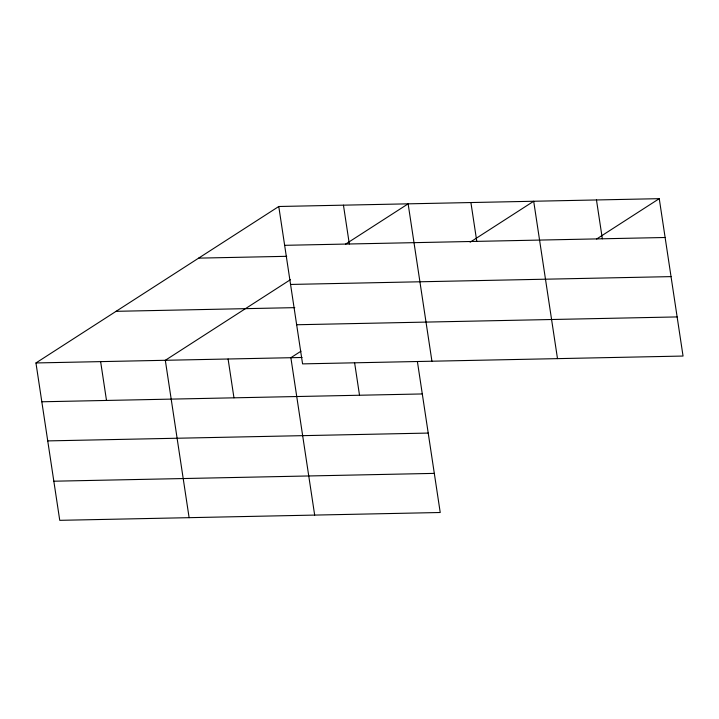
<?xml version="1.0" encoding="UTF-8"?>
<svg xmlns="http://www.w3.org/2000/svg" width="719" height="719" viewBox="0 0 719 719"><rect width="100%" height="100%" fill="white"/><g stroke="black" fill="none" stroke-linecap="round" stroke-linejoin="round"><path stroke-width="1.08" d="M417.433 361.783L440.226 512.503L59.749 520.331L35.95 362.951L278.774 206.497L659.251 198.669L683.05 356.049L302.573 363.877L278.774 206.497M290.395 279.7L165.316 360.291L189.115 517.671M345.506 244.19L408.131 203.837L431.93 361.217M301 351.178L290.871 357.711L314.67 515.083M470.136 242.204L533.696 201.257L557.495 358.628M596.617 239.023L659.251 198.669M284.643 245.323L665.12 237.495M198.642 258.13L286.737 256.315M290.557 284.445L671.034 276.617M116.083 311.318L294.772 307.642M296.659 324.754L677.136 316.926M35.95 362.951L302.079 357.478M41.819 401.777L422.296 393.949M47.742 440.9L428.218 433.072M53.835 481.209L434.312 473.381M596.473 199.963L602.342 238.789M470.909 202.542L476.787 241.368M343.448 205.167L349.326 243.993M354.656 363.068L359.518 395.243M228.094 358.997L233.963 397.823M100.633 361.621L106.502 400.447"/></g></svg>
